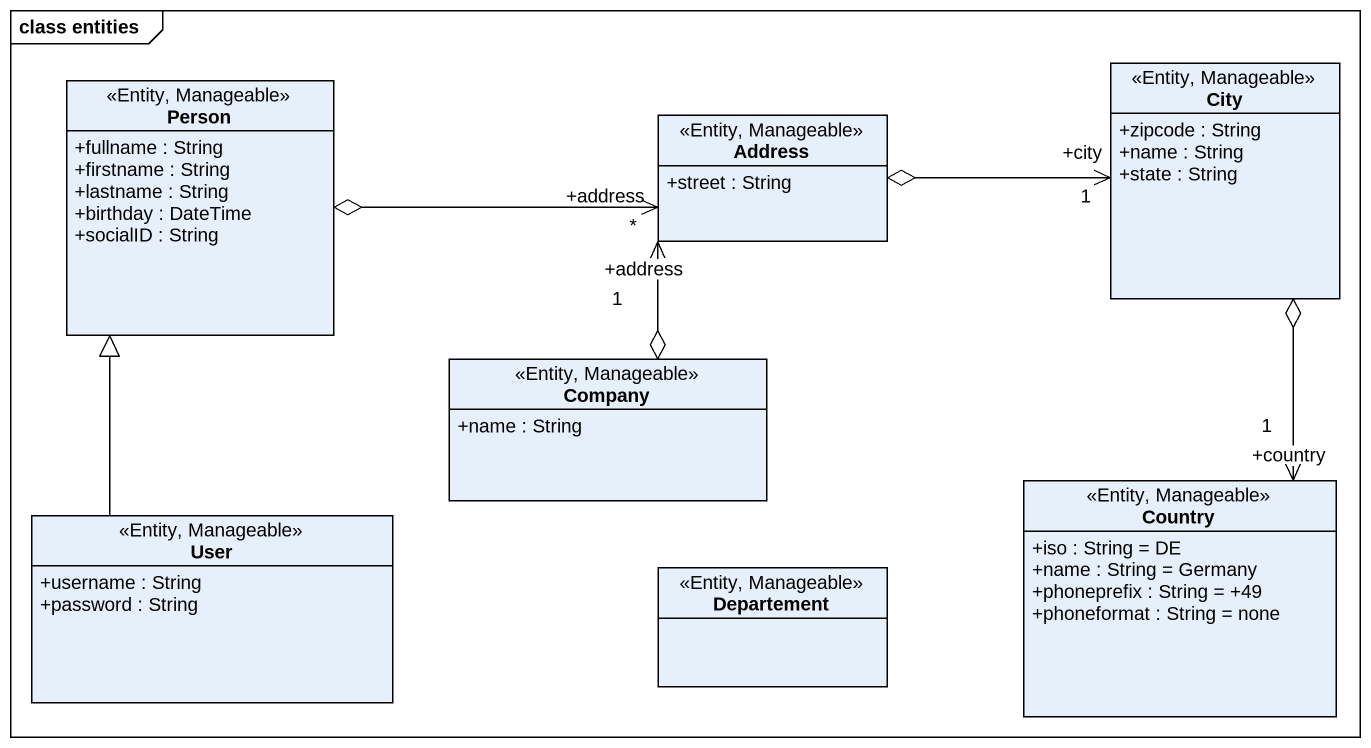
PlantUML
@startuml
mainframe class entities
hide circle
hide empty members
skinparam classAttributeIconSize 0
class "Person" as Person_ <<Entity, Manageable>> {
  +fullname : String
  +firstname : String
  +lastname : String
  +birthday : DateTime
  +socialID : String
}
class Address <<Entity, Manageable>> {
  +street : String
}
class City <<Entity, Manageable>> {
  +zipcode : String
  +name : String
  +state : String
}
class Company <<Entity, Manageable>> {
  +name : String
}
class User <<Entity, Manageable>> {
  +username : String
  +password : String
}
class Country <<Entity, Manageable>> {
  +iso : String = DE
  +name : String = Germany
  +phoneprefix : String = +49
  +phoneformat : String = none
}
class Departement <<Entity, Manageable>>
Person_ o-right-> "+address\n*" Address
Address o-right-> "+city\n1" City
City o--> "+country\n1" Country
Company o-up-> "+address\n1" Address
User -up-|> Person_
@enduml
